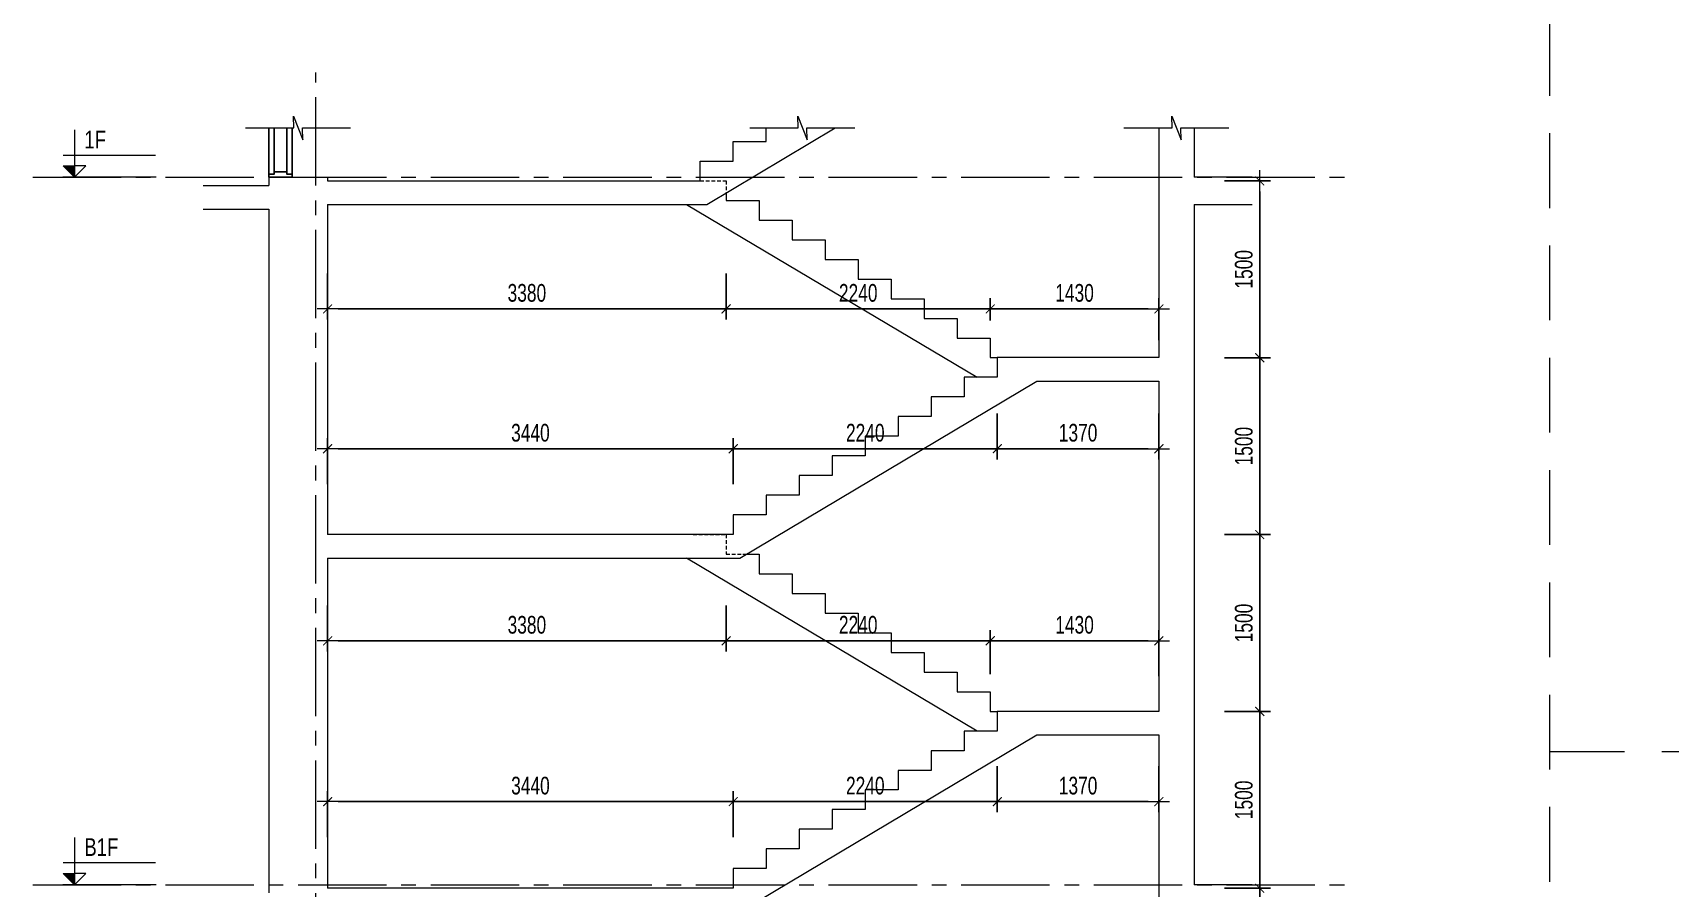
# Model space of a CAD drawing. Header units: millimetres. Extents: x -179076 to 254975, y -18667 to 296191.
# Drawn here: x 12315 to 26204, y 54589 to 61845 of the extents above; entities that cross this region are included whole.
import ezdxf

# ---------------------------------------------------------------- set-up
doc = ezdxf.new("R2010")
doc.units = ezdxf.units.MM
doc.linetypes.add('CENTER2', pattern=[1.125, 0.75, -0.125, 0.125, -0.125])
doc.linetypes.add('HIDDEN2', pattern=[4.7625, 3.175, -1.5875])
doc.layers.get('Defpoints').update_dxf_attribs({"color": 151, "lineweight": 9})
doc.layers.add('A-DOOR', color=4, linetype='Continuous')
for name, color, linetype, lineweight in [('NDC_S_ANNO', 7, 'Continuous', 20), ('NDC_S_AXIS', 5, 'CENTER2', 13), ('NDC_S_CONTINUOUS', 3, 'Continuous', 20), ('NDC_S_DIM', 1, 'Continuous', 15), ('NDC_S_HIDDEN', 8, 'HIDDEN2', 13), ('NDC_S_SLAB', 2, 'Continuous', 20), ('NDC_S_SYMBOL', 1, 'Continuous', 15), ('NDC_S_TEXT SYMBOL', 7, 'Continuous', 20), ('NDC_S_VN TEXT', 7, 'Continuous', 20)]:
    doc.layers.add(name, color=color, linetype=linetype, lineweight=lineweight)
doc.styles.add('NDC_ANNO', font='', dxfattribs={"width": 0.8})
doc.styles.add('NDC_DIM', font='', dxfattribs={"width": 0.75})
doc.styles.get('NDC_ANNO').set_extended_font_data('Dotum')
doc.styles.get('NDC_DIM').set_extended_font_data('Dotum')
doc.dimstyles.new('NDC_dim_60', dxfattribs={"dimscale": 60, "dimtxt": 2.5, "dimasz": 1.5, "dimexe": 1.5, "dimexo": 2.5, "dimgap": 1, "dimtad": 1, "dimdec": 0, "dimzin": 0, "dimdsep": 46, "dimtxsty": 'NDC_DIM', "dimblk": 'DIMMARK', "dimcen": 0.09, "dimdle": 1.2, "dimclrd": 1, "dimclre": 1, "dimclrt": 3, "dimadec": 0, "dimazin": 0, "dimtfac": 1, "dimtdec": 0, "dimtix": 1, "dimtofl": 0, "dimtmove": 0, "dimatfit": 3, "dimfxl": 5, "dimfxlon": 1, "dimtolj": 1, "dimtzin": 0, "dimarcsym": 0})

# ---------------------------------------------------------------- blocks, each defined once
blk = doc.blocks.new('kata_block_CT')
at = {"layer": 'NDC_S_ANNO'}
blk.add_hatch(color=3, dxfattribs=at).paths.add_polyline_path([(0, 1.6), (-1.61, 1.6), (0, 0)])
at = {"layer": 'NDC_S_ANNO', "ltscale": 50}
h = blk.add_hatch(dxfattribs=at)
h.set_pattern_fill('ANSI31', color=256, scale=1.406, style=0)
h.paths.add_polyline_path([(0, 1.6), (0, 0), (1.61, 1.6)])
for p, q in [((-1.59, 3.14), (11.47, 3.14)), ((11.56, 0), (-1.64, 0))]:
    blk.add_line(p, q, dxfattribs=at)
for points in [[(0, 6.69), (0, 0)], [(0, 0), (-1.61, 1.6), (0, 1.6)], [(0, 0), (1.61, 1.6), (0, 1.6)]]:
    blk.add_lwpolyline(points, dxfattribs=at)
at = {"layer": 'NDC_S_ANNO', "color": 8, "ltscale": 50}
blk.add_lwpolyline([(0, 0), (-1.61, 1.6), (0, 1.6)], dxfattribs=at)
at = {"layer": 'NDC_S_TEXT SYMBOL', "color": 3, "style": 'NDC_ANNO', "width": 0.8}
blk.add_attdef('CT', (1.41, 4.07), '', height=2.5, dxfattribs=at)
blk = doc.blocks.new('DIMMARK')
at = {"layer": 'NDC_S_DIM', "color": 1}
blk.add_line((-1.5, 0), (1, 0), dxfattribs=at)
at = {"layer": 'NDC_S_DIM', "color": 2, "const_width": 0.1}
blk.add_lwpolyline([(-0.42, -0.42), (0.42, 0.42)], dxfattribs=at)
blk = doc.blocks.new('*D1600')
at = {"layer": 'Defpoints', "color": 0, "transparency": 16777216}
for p in [(18256, 55324), (14816, 54589), (18256, 54589)]:
    blk.add_point(p, dxfattribs=at)
at = {"layer": 'NDC_S_DIM', "color": 1, "lineweight": -2, "transparency": 16777216}
for p, q in [((14816, 55024), (14816, 55414)), ((14906, 55324), (18166, 55324)), ((18256, 55024), (18256, 55414))]:
    blk.add_line(p, q, dxfattribs=at)
at = {"layer": 'NDC_S_DIM', "color": 1, "lineweight": -2, "transparency": 16777216, "xscale": 90, "yscale": 90, "zscale": 90, "rotation": 180}
blk.add_blockref('DIMMARK', (14816, 55324), dxfattribs=at)
at = {"layer": 'NDC_S_DIM', "color": 1, "lineweight": -2, "transparency": 16777216, "xscale": 90, "yscale": 90, "zscale": 90}
blk.add_blockref('DIMMARK', (18256, 55324), dxfattribs=at)
at = {"layer": 'NDC_S_DIM', "color": 3, "transparency": 16777216, "insert": (16536, 55459), "char_height": 150, "attachment_point": 5, "style": 'NDC_DIM'}
blk.add_mtext('\\A1;3440', dxfattribs=at)
blk = doc.blocks.new('*D1601')
at = {"layer": 'Defpoints', "color": 0, "transparency": 16777216}
for p in [(20496, 55923), (20496, 55324), (18256, 54589)]:
    blk.add_point(p, dxfattribs=at)
at = {"layer": 'NDC_S_DIM', "color": 1, "lineweight": -2, "transparency": 16777216}
for p, q in [((20496, 55624), (20496, 55234)), ((18256, 55024), (18256, 55414)), ((18346, 55324), (20406, 55324))]:
    blk.add_line(p, q, dxfattribs=at)
at = {"layer": 'NDC_S_DIM', "color": 1, "lineweight": -2, "transparency": 16777216, "xscale": 90, "yscale": 90, "zscale": 90, "rotation": 180}
blk.add_blockref('DIMMARK', (18256, 55324), dxfattribs=at)
at = {"layer": 'NDC_S_DIM', "color": 1, "lineweight": -2, "transparency": 16777216, "xscale": 90, "yscale": 90, "zscale": 90}
blk.add_blockref('DIMMARK', (20496, 55324), dxfattribs=at)
at = {"layer": 'NDC_S_DIM', "color": 3, "transparency": 16777216, "insert": (19376, 55459), "char_height": 150, "attachment_point": 5, "style": 'NDC_DIM'}
blk.add_mtext('\\A1;2240', dxfattribs=at)
blk = doc.blocks.new('*D1602')
at = {"layer": 'Defpoints', "color": 0, "transparency": 16777216}
for p in [(20496, 55923), (21866, 55889), (21866, 55324)]:
    blk.add_point(p, dxfattribs=at)
at = {"layer": 'NDC_S_DIM', "color": 1, "lineweight": -2, "transparency": 16777216}
for p, q in [((20496, 55624), (20496, 55234)), ((21866, 55624), (21866, 55234)), ((20586, 55324), (21776, 55324))]:
    blk.add_line(p, q, dxfattribs=at)
at = {"layer": 'NDC_S_DIM', "color": 1, "lineweight": -2, "transparency": 16777216, "xscale": 90, "yscale": 90, "zscale": 90, "rotation": 180}
blk.add_blockref('DIMMARK', (20496, 55324), dxfattribs=at)
at = {"layer": 'NDC_S_DIM', "color": 1, "lineweight": -2, "transparency": 16777216, "xscale": 90, "yscale": 90, "zscale": 90}
blk.add_blockref('DIMMARK', (21866, 55324), dxfattribs=at)
at = {"layer": 'NDC_S_DIM', "color": 3, "transparency": 16777216, "insert": (21181, 55459), "char_height": 150, "attachment_point": 5, "style": 'NDC_DIM'}
blk.add_mtext('\\A1;1370', dxfattribs=at)
blk = doc.blocks.new('*D1603')
at = {"layer": 'Defpoints', "color": 0, "transparency": 16777216}
for p in [(18196, 57589), (14816, 57389), (18196, 56688)]:
    blk.add_point(p, dxfattribs=at)
at = {"layer": 'NDC_S_DIM', "color": 1, "lineweight": -2, "transparency": 16777216}
for p, q in [((14816, 56988), (14816, 56598)), ((18196, 56988), (18196, 56598)), ((14906, 56688), (18106, 56688))]:
    blk.add_line(p, q, dxfattribs=at)
at = {"layer": 'NDC_S_DIM', "color": 1, "lineweight": -2, "transparency": 16777216, "xscale": 90, "yscale": 90, "zscale": 90, "rotation": 180}
blk.add_blockref('DIMMARK', (14816, 56688), dxfattribs=at)
at = {"layer": 'NDC_S_DIM', "color": 1, "lineweight": -2, "transparency": 16777216, "xscale": 90, "yscale": 90, "zscale": 90}
blk.add_blockref('DIMMARK', (18196, 56688), dxfattribs=at)
at = {"layer": 'NDC_S_DIM', "color": 3, "transparency": 16777216, "insert": (16506, 56823), "char_height": 150, "attachment_point": 5, "style": 'NDC_DIM'}
blk.add_mtext('\\A1;3380', dxfattribs=at)
blk = doc.blocks.new('*D1604')
at = {"layer": 'Defpoints', "color": 0, "transparency": 16777216}
for p in [(18196, 57589), (20436, 56688), (20436, 56256)]:
    blk.add_point(p, dxfattribs=at)
at = {"layer": 'NDC_S_DIM', "color": 1, "lineweight": -2, "transparency": 16777216}
for p, q in [((18196, 56988), (18196, 56598)), ((18286, 56688), (20346, 56688)), ((20436, 56406), (20436, 56778))]:
    blk.add_line(p, q, dxfattribs=at)
at = {"layer": 'NDC_S_DIM', "color": 1, "lineweight": -2, "transparency": 16777216, "xscale": 90, "yscale": 90, "zscale": 90, "rotation": 180}
blk.add_blockref('DIMMARK', (18196, 56688), dxfattribs=at)
at = {"layer": 'NDC_S_DIM', "color": 1, "lineweight": -2, "transparency": 16777216, "xscale": 90, "yscale": 90, "zscale": 90}
blk.add_blockref('DIMMARK', (20436, 56688), dxfattribs=at)
at = {"layer": 'NDC_S_DIM', "color": 3, "transparency": 16777216, "insert": (19316, 56823), "char_height": 150, "attachment_point": 5, "style": 'NDC_DIM'}
blk.add_mtext('\\A1;2240', dxfattribs=at)
blk = doc.blocks.new('*D1605')
at = {"layer": 'Defpoints', "color": 0, "transparency": 16777216}
for p in [(21866, 56688), (20436, 56256), (21866, 56089)]:
    blk.add_point(p, dxfattribs=at)
at = {"layer": 'NDC_S_DIM', "color": 1, "lineweight": -2, "transparency": 16777216}
for p, q in [((20436, 56406), (20436, 56778)), ((20526, 56688), (21776, 56688)), ((21866, 56388), (21866, 56778))]:
    blk.add_line(p, q, dxfattribs=at)
at = {"layer": 'NDC_S_DIM', "color": 1, "lineweight": -2, "transparency": 16777216, "xscale": 90, "yscale": 90, "zscale": 90, "rotation": 180}
blk.add_blockref('DIMMARK', (20436, 56688), dxfattribs=at)
at = {"layer": 'NDC_S_DIM', "color": 1, "lineweight": -2, "transparency": 16777216, "xscale": 90, "yscale": 90, "zscale": 90}
blk.add_blockref('DIMMARK', (21866, 56688), dxfattribs=at)
at = {"layer": 'NDC_S_DIM', "color": 3, "transparency": 16777216, "insert": (21151, 56823), "char_height": 150, "attachment_point": 5, "style": 'NDC_DIM'}
blk.add_mtext('\\A1;1430', dxfattribs=at)
blk = doc.blocks.new('*D1606')
at = {"layer": 'Defpoints', "color": 0, "transparency": 16777216}
for p in [(18256, 58317), (18256, 57756), (14816, 57589)]:
    blk.add_point(p, dxfattribs=at)
at = {"layer": 'NDC_S_DIM', "color": 1, "lineweight": -2, "transparency": 16777216}
for p, q in [((14816, 58017), (14816, 58407)), ((18256, 58017), (18256, 58407)), ((14906, 58317), (18166, 58317))]:
    blk.add_line(p, q, dxfattribs=at)
at = {"layer": 'NDC_S_DIM', "color": 1, "lineweight": -2, "transparency": 16777216, "xscale": 90, "yscale": 90, "zscale": 90, "rotation": 180}
blk.add_blockref('DIMMARK', (14816, 58317), dxfattribs=at)
at = {"layer": 'NDC_S_DIM', "color": 1, "lineweight": -2, "transparency": 16777216, "xscale": 90, "yscale": 90, "zscale": 90}
blk.add_blockref('DIMMARK', (18256, 58317), dxfattribs=at)
at = {"layer": 'NDC_S_DIM', "color": 3, "transparency": 16777216, "insert": (16536, 58452), "char_height": 150, "attachment_point": 5, "style": 'NDC_DIM'}
blk.add_mtext('\\A1;3440', dxfattribs=at)
blk = doc.blocks.new('*D1607')
at = {"layer": 'Defpoints', "color": 0, "transparency": 16777216}
for p in [(20496, 59089), (20496, 58317), (18256, 57756)]:
    blk.add_point(p, dxfattribs=at)
at = {"layer": 'NDC_S_DIM', "color": 1, "lineweight": -2, "transparency": 16777216}
for p, q in [((20496, 58617), (20496, 58227)), ((18256, 58017), (18256, 58407)), ((18346, 58317), (20406, 58317))]:
    blk.add_line(p, q, dxfattribs=at)
at = {"layer": 'NDC_S_DIM', "color": 1, "lineweight": -2, "transparency": 16777216, "xscale": 90, "yscale": 90, "zscale": 90, "rotation": 180}
blk.add_blockref('DIMMARK', (18256, 58317), dxfattribs=at)
at = {"layer": 'NDC_S_DIM', "color": 1, "lineweight": -2, "transparency": 16777216, "xscale": 90, "yscale": 90, "zscale": 90}
blk.add_blockref('DIMMARK', (20496, 58317), dxfattribs=at)
at = {"layer": 'NDC_S_DIM', "color": 3, "transparency": 16777216, "insert": (19376, 58452), "char_height": 150, "attachment_point": 5, "style": 'NDC_DIM'}
blk.add_mtext('\\A1;2240', dxfattribs=at)
blk = doc.blocks.new('*D1608')
at = {"layer": 'Defpoints', "color": 0, "transparency": 16777216}
for p in [(20496, 59089), (21866, 58889), (21866, 58317)]:
    blk.add_point(p, dxfattribs=at)
at = {"layer": 'NDC_S_DIM', "color": 1, "lineweight": -2, "transparency": 16777216}
for p, q in [((20496, 58617), (20496, 58227)), ((21866, 58617), (21866, 58227)), ((20586, 58317), (21776, 58317))]:
    blk.add_line(p, q, dxfattribs=at)
at = {"layer": 'NDC_S_DIM', "color": 1, "lineweight": -2, "transparency": 16777216, "xscale": 90, "yscale": 90, "zscale": 90, "rotation": 180}
blk.add_blockref('DIMMARK', (20496, 58317), dxfattribs=at)
at = {"layer": 'NDC_S_DIM', "color": 1, "lineweight": -2, "transparency": 16777216, "xscale": 90, "yscale": 90, "zscale": 90}
blk.add_blockref('DIMMARK', (21866, 58317), dxfattribs=at)
at = {"layer": 'NDC_S_DIM', "color": 3, "transparency": 16777216, "insert": (21181, 58452), "char_height": 150, "attachment_point": 5, "style": 'NDC_DIM'}
blk.add_mtext('\\A1;1370', dxfattribs=at)
blk = doc.blocks.new('*D1609')
at = {"layer": 'Defpoints', "color": 0, "transparency": 16777216}
for p in [(14816, 60589), (18196, 60589), (18196, 59503)]:
    blk.add_point(p, dxfattribs=at)
at = {"layer": 'NDC_S_DIM', "color": 1, "lineweight": -2, "transparency": 16777216}
for p, q in [((14816, 59803), (14816, 59413)), ((18196, 59803), (18196, 59413)), ((14906, 59503), (18106, 59503))]:
    blk.add_line(p, q, dxfattribs=at)
at = {"layer": 'NDC_S_DIM', "color": 1, "lineweight": -2, "transparency": 16777216, "xscale": 90, "yscale": 90, "zscale": 90, "rotation": 180}
blk.add_blockref('DIMMARK', (14816, 59503), dxfattribs=at)
at = {"layer": 'NDC_S_DIM', "color": 1, "lineweight": -2, "transparency": 16777216, "xscale": 90, "yscale": 90, "zscale": 90}
blk.add_blockref('DIMMARK', (18196, 59503), dxfattribs=at)
at = {"layer": 'NDC_S_DIM', "color": 3, "transparency": 16777216, "insert": (16506, 59638), "char_height": 150, "attachment_point": 5, "style": 'NDC_DIM'}
blk.add_mtext('\\A1;3380', dxfattribs=at)
blk = doc.blocks.new('*D1610')
at = {"layer": 'Defpoints', "color": 0, "transparency": 16777216}
for p in [(18196, 60589), (20436, 59503), (20436, 59256)]:
    blk.add_point(p, dxfattribs=at)
at = {"layer": 'NDC_S_DIM', "color": 1, "lineweight": -2, "transparency": 16777216}
for p, q in [((18196, 59803), (18196, 59413)), ((20436, 59406), (20436, 59593)), ((18286, 59503), (20346, 59503))]:
    blk.add_line(p, q, dxfattribs=at)
at = {"layer": 'NDC_S_DIM', "color": 1, "lineweight": -2, "transparency": 16777216, "xscale": 90, "yscale": 90, "zscale": 90, "rotation": 180}
blk.add_blockref('DIMMARK', (18196, 59503), dxfattribs=at)
at = {"layer": 'NDC_S_DIM', "color": 1, "lineweight": -2, "transparency": 16777216, "xscale": 90, "yscale": 90, "zscale": 90}
blk.add_blockref('DIMMARK', (20436, 59503), dxfattribs=at)
at = {"layer": 'NDC_S_DIM', "color": 3, "transparency": 16777216, "insert": (19316, 59638), "char_height": 150, "attachment_point": 5, "style": 'NDC_DIM'}
blk.add_mtext('\\A1;2240', dxfattribs=at)
blk = doc.blocks.new('*D1611')
at = {"layer": 'Defpoints', "color": 0, "transparency": 16777216}
for p in [(21866, 59503), (20436, 59256), (21866, 59089)]:
    blk.add_point(p, dxfattribs=at)
at = {"layer": 'NDC_S_DIM', "color": 1, "lineweight": -2, "transparency": 16777216}
for p, q in [((20436, 59406), (20436, 59593)), ((21866, 59239), (21866, 59593)), ((20526, 59503), (21776, 59503))]:
    blk.add_line(p, q, dxfattribs=at)
at = {"layer": 'NDC_S_DIM', "color": 1, "lineweight": -2, "transparency": 16777216, "xscale": 90, "yscale": 90, "zscale": 90, "rotation": 180}
blk.add_blockref('DIMMARK', (20436, 59503), dxfattribs=at)
at = {"layer": 'NDC_S_DIM', "color": 1, "lineweight": -2, "transparency": 16777216, "xscale": 90, "yscale": 90, "zscale": 90}
blk.add_blockref('DIMMARK', (21866, 59503), dxfattribs=at)
at = {"layer": 'NDC_S_DIM', "color": 3, "transparency": 16777216, "insert": (21151, 59638), "char_height": 150, "attachment_point": 5, "style": 'NDC_DIM'}
blk.add_mtext('\\A1;1430', dxfattribs=at)
blk = doc.blocks.new('*D2110')
at = {"layer": 'Defpoints', "color": 0, "transparency": 16777216}
for p in [(18256, 54589), (22722, 54589), (20496, 52789)]:
    blk.add_point(p, dxfattribs=at)
at = {"layer": 'NDC_S_DIM', "color": 1, "lineweight": -2, "transparency": 16777216}
for p, q in [((22422, 54589), (22812, 54589)), ((22722, 52879), (22722, 54499)), ((22422, 52789), (22812, 52789))]:
    blk.add_line(p, q, dxfattribs=at)
at = {"layer": 'NDC_S_DIM', "color": 1, "lineweight": -2, "transparency": 16777216, "xscale": 90, "yscale": 90, "zscale": 90}
for p, rotation in [((22722, 54589), 90), ((22722, 52789), 270)]:
    blk.add_blockref('DIMMARK', p, dxfattribs=dict(at, rotation=rotation))
at = {"layer": 'NDC_S_DIM', "color": 3, "transparency": 16777216, "insert": (22587, 53689), "char_height": 150, "attachment_point": 5, "rotation": 90, "style": 'NDC_DIM'}
blk.add_mtext('\\A1;1800', dxfattribs=at)
blk = doc.blocks.new('*D2111')
at = {"layer": 'Defpoints', "color": 0, "transparency": 16777216}
for p in [(20496, 56089), (22722, 56089), (18256, 54589)]:
    blk.add_point(p, dxfattribs=at)
at = {"layer": 'NDC_S_DIM', "color": 1, "lineweight": -2, "transparency": 16777216}
for p, q in [((22422, 56089), (22812, 56089)), ((22722, 54679), (22722, 55999)), ((22422, 54589), (22812, 54589))]:
    blk.add_line(p, q, dxfattribs=at)
at = {"layer": 'NDC_S_DIM', "color": 1, "lineweight": -2, "transparency": 16777216, "xscale": 90, "yscale": 90, "zscale": 90}
for p, rotation in [((22722, 56089), 90), ((22722, 54589), 270)]:
    blk.add_blockref('DIMMARK', p, dxfattribs=dict(at, rotation=rotation))
at = {"layer": 'NDC_S_DIM', "color": 3, "transparency": 16777216, "insert": (22587, 55339), "char_height": 150, "attachment_point": 5, "rotation": 90, "style": 'NDC_DIM'}
blk.add_mtext('\\A1;1500', dxfattribs=at)
blk = doc.blocks.new('*D2112')
at = {"layer": 'Defpoints', "color": 0, "transparency": 16777216}
for p in [(18196, 57589), (22722, 57589), (20496, 56089)]:
    blk.add_point(p, dxfattribs=at)
at = {"layer": 'NDC_S_DIM', "color": 1, "lineweight": -2, "transparency": 16777216}
for p, q in [((22422, 57589), (22812, 57589)), ((22722, 56179), (22722, 57499)), ((22422, 56089), (22812, 56089))]:
    blk.add_line(p, q, dxfattribs=at)
at = {"layer": 'NDC_S_DIM', "color": 1, "lineweight": -2, "transparency": 16777216, "xscale": 90, "yscale": 90, "zscale": 90}
for p, rotation in [((22722, 57589), 90), ((22722, 56089), 270)]:
    blk.add_blockref('DIMMARK', p, dxfattribs=dict(at, rotation=rotation))
at = {"layer": 'NDC_S_DIM', "color": 3, "transparency": 16777216, "insert": (22587, 56839), "char_height": 150, "attachment_point": 5, "rotation": 90, "style": 'NDC_DIM'}
blk.add_mtext('\\A1;1500', dxfattribs=at)
blk = doc.blocks.new('*D2113')
at = {"layer": 'Defpoints', "color": 0, "transparency": 16777216}
for p in [(20436, 59089), (22722, 59089), (18196, 57589)]:
    blk.add_point(p, dxfattribs=at)
at = {"layer": 'NDC_S_DIM', "color": 1, "lineweight": -2, "transparency": 16777216}
for p, q in [((22422, 59089), (22812, 59089)), ((22722, 57679), (22722, 58999)), ((22422, 57589), (22812, 57589))]:
    blk.add_line(p, q, dxfattribs=at)
at = {"layer": 'NDC_S_DIM', "color": 1, "lineweight": -2, "transparency": 16777216, "xscale": 90, "yscale": 90, "zscale": 90}
for p, rotation in [((22722, 59089), 90), ((22722, 57589), 270)]:
    blk.add_blockref('DIMMARK', p, dxfattribs=dict(at, rotation=rotation))
at = {"layer": 'NDC_S_DIM', "color": 3, "transparency": 16777216, "insert": (22587, 58339), "char_height": 150, "attachment_point": 5, "rotation": 90, "style": 'NDC_DIM'}
blk.add_mtext('\\A1;1500', dxfattribs=at)
blk = doc.blocks.new('*D2114')
at = {"layer": 'Defpoints', "color": 0, "transparency": 16777216}
for p in [(17976, 60589), (22722, 60589), (20436, 59089)]:
    blk.add_point(p, dxfattribs=at)
at = {"layer": 'NDC_S_DIM', "color": 1, "lineweight": -2, "transparency": 16777216}
for p, q in [((22422, 60589), (22812, 60589)), ((22722, 59179), (22722, 60499)), ((22422, 59089), (22812, 59089))]:
    blk.add_line(p, q, dxfattribs=at)
at = {"layer": 'NDC_S_DIM', "color": 1, "lineweight": -2, "transparency": 16777216, "xscale": 90, "yscale": 90, "zscale": 90}
for p, rotation in [((22722, 60589), 90), ((22722, 59089), 270)]:
    blk.add_blockref('DIMMARK', p, dxfattribs=dict(at, rotation=rotation))
at = {"layer": 'NDC_S_DIM', "color": 3, "transparency": 16777216, "insert": (22587, 59839), "char_height": 150, "attachment_point": 5, "rotation": 90, "style": 'NDC_DIM'}
blk.add_mtext('\\A1;1500', dxfattribs=at)

msp = doc.modelspace()

# ---------------------------------------------------------------- linework, layer by layer
at = {"layer": 'A-DOOR'}
for p, q in [((14316, 60619.5), (14316, 61037.8)), ((14361, 60664.5), (14361, 61037.8)), ((14471, 60664.5), (14471, 61037.8)), ((14516, 60619.5), (14516, 61037.8))]:
    msp.add_line(p, q, dxfattribs=at)
msp.add_lwpolyline([(14316, 60619.5), (14316, 60644.5), (14361, 60644.5), (14361, 60664.5), (14471, 60664.5), (14471, 60644.5), (14516, 60644.5), (14516, 60619.5)], close=True, dxfattribs=at)
at = {"layer": 'NDC_S_AXIS', "ltscale": 1000}
msp.add_line((14716, 44798.8), (14716, 61509.2), dxfattribs=at)
for points in [[(12314.8, 60619.5), (23546.4, 60619.5)], [(12314.8, 54619.5), (23546.4, 54619.5)]]:
    msp.add_lwpolyline(points, dxfattribs=at)
at = {"layer": 'NDC_S_CONTINUOUS'}
for p, q in [((17861, 60389.5), (20325, 58922.8)), ((20325, 55922.8), (17861, 57389.5))]:
    msp.add_line(p, q, dxfattribs=at)
for points in [[(18196, 60487.7), (18196, 60422.8), (18476, 60422.8), (18476, 60256.1), (18756, 60256.1), (18756, 60089.5), (19036, 60089.5), (19036, 59922.8), (19316, 59922.8), (19316, 59756.1), (19596, 59756.1), (19596, 59589.5), (19876, 59589.5), (19876, 59422.8), (20156, 59422.8), (20156, 59256.1), (20436, 59256.1), (20436, 59089.5), (20496, 59089.5)], [(18367, 57422.8), (18476, 57422.8), (18476, 57256.1), (18756, 57256.1), (18756, 57089.5), (19036, 57089.5), (19036, 56922.8), (19316, 56922.8), (19316, 56756.1), (19596, 56756.1), (19596, 56589.5), (19876, 56589.5), (19876, 56422.8), (20156, 56422.8), (20156, 56256.1), (20436, 56256.1), (20436, 56089.5), (20496, 56089.5)]]:
    msp.add_lwpolyline(points, dxfattribs=at)
at = {"layer": 'NDC_S_HIDDEN', "ltscale": 200}
for p, q in [((25179.1, 76233.6), (25179.1, 42633.6)), ((25179.1, 55749.1), (39321.3, 55749.1))]:
    msp.add_line(p, q, dxfattribs=at)
at = {"layer": 'NDC_S_HIDDEN', "ltscale": 10}
for points in [[(17976, 60589.5), (18196, 60589.5), (18196, 60487.7)], [(17916, 57589.5), (18196, 57589.5), (18196, 57422.8), (18367, 57422.8)]]:
    msp.add_lwpolyline(points, dxfattribs=at)
at = {"layer": 'NDC_S_SLAB'}
for p, q in [((18031, 60389.5), (19120.3, 61037.8)), ((21866, 61037.8), (21866, 59089.5)), ((22166, 61037.8), (22166, 60619.5)), ((14316, 60619.5), (14316, 60549.5)), ((14316, 60619.5), (14816, 60619.5)), ((14816, 60619.5), (14816, 60589.5)), ((13759.5, 60549.5), (14316, 60549.5)), ((13759.5, 60349.5), (14316, 60349.5)), ((14316, 60349.5), (14316, 54549.5)), ((14816, 60389.5), (18031, 60389.5)), ((14816, 60389.5), (14816, 57589.5)), ((22166, 60389.5), (22166, 54619.5)), ((22166, 60389.5), (22657.6, 60389.5)), ((18311, 57389.5), (20831, 58889.5)), ((20831, 58889.5), (21866, 58889.5)), ((21866, 58889.5), (21866, 56089.5)), ((14816, 57389.5), (18311, 57389.5)), ((14816, 57389.5), (14816, 54589.5)), ((18311, 54389.5), (20831, 55889.5)), ((20831, 55889.5), (21866, 55889.5)), ((21866, 55889.5), (21866, 52789.5))]:
    msp.add_line(p, q, dxfattribs=at)
for points in [[(14816, 60589.5), (17976, 60589.5), (17976, 60756.1), (18256, 60756.1), (18256, 60922.8), (18536, 60922.8), (18536, 61037.8)], [(22657.6, 60619.5), (22166, 60619.5)], [(21866, 59089.5), (20496, 59089.5), (20496, 58922.8), (20216, 58922.8), (20216, 58756.1), (19936, 58756.1), (19936, 58589.5), (19656, 58589.5), (19656, 58422.8), (19376, 58422.8), (19376, 58256.1), (19096, 58256.1), (19096, 58089.5), (18816, 58089.5), (18816, 57922.8), (18536, 57922.8), (18536, 57756.1), (18256, 57756.1), (18256, 57589.5), (14816, 57589.5)], [(21866, 56089.5), (20496, 56089.5), (20496, 55922.8), (20216, 55922.8), (20216, 55756.1), (19936, 55756.1), (19936, 55589.5), (19656, 55589.5), (19656, 55422.8), (19376, 55422.8), (19376, 55256.1), (19096, 55256.1), (19096, 55089.5), (18816, 55089.5), (18816, 54922.8), (18536, 54922.8), (18536, 54756.1), (18256, 54756.1), (18256, 54589.5), (14816, 54589.5)], [(22657.6, 54619.5), (22166, 54619.5)]]:
    msp.add_lwpolyline(points, dxfattribs=at)
at = {"layer": 'NDC_S_SYMBOL'}
for points in [[(14118.6, 61037.8), (14528.2, 61037.8), (14526, 61137.8), (14606, 60937.8), (14603.8, 61037.8), (15010.1, 61037.8)], [(18396, 61037.8), (18805.6, 61037.8), (18803.4, 61137.8), (18883.4, 60937.8), (18881.2, 61037.8), (19287.5, 61037.8)], [(21568.6, 61037.8), (21978.2, 61037.8), (21976, 61137.8), (22056, 60937.8), (22053.8, 61037.8), (22460.1, 61037.8)]]:
    msp.add_lwpolyline(points, dxfattribs=at)

# ---------------------------------------------------------------- block references
at = {"layer": 'NDC_S_VN TEXT', "xscale": 60, "yscale": 60, "zscale": 60}
for p, values in [((12668, 60619.5), {'CT': '1F'}), ((12668, 54619.5), {'CT': 'B1F'})]:
    msp.add_blockref('kata_block_CT', p, dxfattribs=at).add_auto_attribs(values)

# ---------------------------------------------------------------- dimensions: what is measured, and where the dimension line sits
at = {"layer": 'NDC_S_DIM'}
for base, p1, p2, picture, middle in [((18196, 59503.1), (14816, 60589.5), (18196, 60589.5), '*D1609', (16506, 59638.2)), ((18256, 58316.8), (14816, 57589.5), (18256, 57756.1), '*D1606', (16536, 58451.9)), ((18196, 56687.6), (14816, 57389.5), (18196, 57589.5), '*D1603', (16506, 56822.7)), ((18256, 55323.6), (14816, 54589.5), (18256, 54589.5), '*D1600', (16536, 55458.7))]:
    dim = msp.add_linear_dim(base=base, p1=p1, p2=p2, dimstyle='NDC_dim_60', dxfattribs=at)
    dim.commit()
    dim.dimension.update_dxf_attribs({"geometry": picture, "text_midpoint": middle})
for base, p1, p2, picture, middle in [((22722.3, 60589.5), (20436, 59089.5), (17976, 60589.5), '*D2114', (22587.2, 59839.5)), ((22722.3, 59089.5), (18196, 57589.5), (20436, 59089.5), '*D2113', (22587.2, 58339.5)), ((22722.3, 57589.5), (20496, 56089.5), (18196, 57589.5), '*D2112', (22587.2, 56839.5)), ((22722.3, 56089.5), (18256, 54589.5), (20496, 56089.5), '*D2111', (22587.2, 55339.5)), ((22722.3, 54589.5), (20496, 52789.5), (18256, 54589.5), '*D2110', (22587.2, 53689.5))]:
    dim = msp.add_linear_dim(base=base, p1=p1, p2=p2, angle=90, dimstyle='NDC_dim_60', override={"dimtmove": 1}, dxfattribs=at)
    dim.commit()
    dim.dimension.update_dxf_attribs({"geometry": picture, "text_midpoint": middle})
for base, p1, p2, picture, middle in [((20436, 59503.1), (18196, 60589.5), (20436, 59256.1), '*D1610', (19316, 59638.2)), ((21866, 59503.1), (20436, 59256.1), (21866, 59089.5), '*D1611', (21151, 59638.2)), ((20496, 58316.8), (18256, 57756.1), (20496, 59089.5), '*D1607', (19376, 58451.9)), ((21866, 58316.8), (20496, 59089.5), (21866, 58889.5), '*D1608', (21181, 58451.9)), ((20436, 56687.6), (18196, 57589.5), (20436, 56256.1), '*D1604', (19316, 56822.7)), ((21866, 56687.6), (20436, 56256.1), (21866, 56089.5), '*D1605', (21151, 56822.7)), ((20496, 55323.6), (18256, 54589.5), (20496, 55922.8), '*D1601', (19376, 55458.7)), ((21866, 55323.6), (20496, 55922.8), (21866, 55889.5), '*D1602', (21181, 55458.7))]:
    dim = msp.add_linear_dim(base=base, p1=p1, p2=p2, dimstyle='NDC_dim_60', override={"dimtmove": 1}, dxfattribs=at)
    dim.commit()
    dim.dimension.update_dxf_attribs({"geometry": picture, "text_midpoint": middle})

doc.saveas('drawing.dxf')
